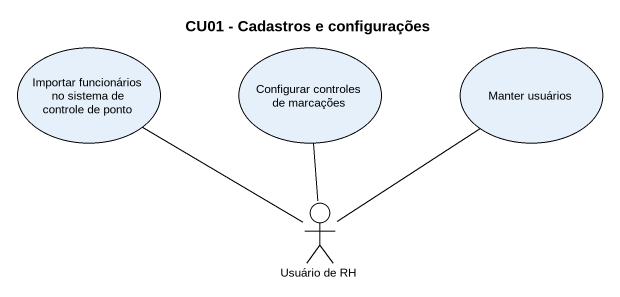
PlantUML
@startuml
title CU01 - Cadastros e configurações
usecase "Importar funcionários no sistema de controle de ponto" as Importar_funcionários_no
usecase "Configurar controles de marcações" as Configurar_controles_de
usecase "Manter usuários" as Manter_usuários
actor "Usuário de RH" as Usuário_de_RH
Usuário_de_RH -up- Importar_funcionários_no
Usuário_de_RH -up- Configurar_controles_de
Usuário_de_RH -up- Manter_usuários
@enduml
